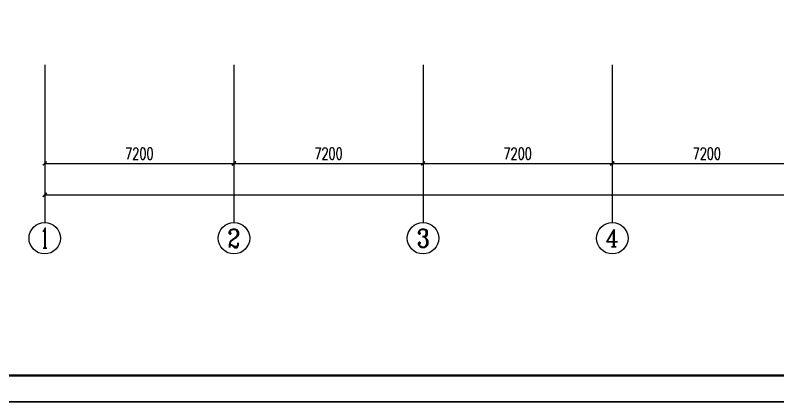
# Model space of a CAD drawing. Extents: x 12152 to 491505, y 111028 to 412681.
# Drawn here: x 36896 to 65920, y 171762 to 186488 of the extents above; entities that cross this region are included whole.
import ezdxf
from ezdxf.enums import TextEntityAlignment as Align

# ---------------------------------------------------------------- set-up
doc = ezdxf.new("R2010")
doc.units = 0
doc.header["$LTSCALE"] = 1000
doc.header["$MEASUREMENT"] = 0
for name, color, linetype in [('AXIS', 3, 'Continuous'), ('AXIS_TEXT', 7, 'Continuous'), ('PUB_TITLE', 4, 'Continuous')]:
    doc.layers.add(name, color=color, linetype=linetype)
doc.layers.add('yichutu', color=7, linetype='Continuous', true_color=0xffffff, plot=False)
doc.styles.add('_TCH_AXIS', font='COMPLEX', dxfattribs={"bigfont": 'GBCBIG'})
doc.styles.add('_TCH_DIM_T3', font='SIMPLEX', dxfattribs={"width": 0.705882, "bigfont": 'GBCBIG'})
doc.styles.add('COMPLEX', font='COMPLEX')
doc.dimstyles.new('_TCH_ARCH&&150', dxfattribs={"dimtxt": 446.25, "dimasz": 150, "dimexe": 375, "dimexo": 450, "dimgap": 150, "dimtad": 1, "dimdec": 0, "dimzin": 0, "dimdsep": 46, "dimtxsty": '_TCH_DIM_T3', "dimblk": 'ARCHTICK', "dimcen": 0.09, "dimclrt": 7, "dimazin": 2, "dimtfac": 1, "dimtdec": 0, "dimtix": 1, "dimtmove": 2, "dimatfit": 3, "dimfxl": 1, "dimtolj": 1, "dimtzin": 0, "dimarcsym": 0})

# ---------------------------------------------------------------- blocks, each defined once
blk = doc.blocks.new('_ArchTick')
at = {"color": 0, "linetype": 'ByBlock', "const_width": 0.4}
blk.add_lwpolyline([(-0.5, -0.5), (0.5, 0.5)], dxfattribs=at)
blk = doc.blocks.new('*D27')
at = {"layer": 'AXIS', "color": 0, "lineweight": -2, "transparency": 16777216}
for p, q in [((38020, 184144), (38020, 180469)), ((45220, 184144), (45220, 180469)), ((38020, 180844), (45220, 180844))]:
    blk.add_line(p, q, dxfattribs=at)
at = {"layer": 'Defpoints', "color": 0, "transparency": 16777216}
for p in [(38020, 184594), (45220, 184594), (45220, 180844)]:
    blk.add_point(p, dxfattribs=at)
at = {"layer": 'AXIS', "color": 0, "lineweight": -2, "transparency": 16777216, "xscale": 150, "yscale": 150, "zscale": 150, "rotation": 180}
blk.add_blockref('_ArchTick', (38020, 180844), dxfattribs=at)
at = {"layer": 'AXIS', "color": 0, "lineweight": -2, "transparency": 16777216, "xscale": 150, "yscale": 150, "zscale": 150}
blk.add_blockref('_ArchTick', (45220, 180844), dxfattribs=at)
at = {"layer": 'AXIS', "color": 7, "transparency": 16777216, "insert": (41620, 181217), "char_height": 446.2, "attachment_point": 5, "style": '_TCH_DIM_T3'}
blk.add_mtext('\\A1;7200', dxfattribs=at)
blk = doc.blocks.new('*D28')
at = {"layer": 'AXIS', "color": 0, "lineweight": -2, "transparency": 16777216}
for p, q in [((45220, 184144), (45220, 180469)), ((52420, 184144), (52420, 180469)), ((45220, 180844), (52420, 180844))]:
    blk.add_line(p, q, dxfattribs=at)
at = {"layer": 'Defpoints', "color": 0, "transparency": 16777216}
for p in [(45220, 184594), (52420, 184594), (52420, 180844)]:
    blk.add_point(p, dxfattribs=at)
at = {"layer": 'AXIS', "color": 0, "lineweight": -2, "transparency": 16777216, "xscale": 150, "yscale": 150, "zscale": 150, "rotation": 180}
blk.add_blockref('_ArchTick', (45220, 180844), dxfattribs=at)
at = {"layer": 'AXIS', "color": 0, "lineweight": -2, "transparency": 16777216, "xscale": 150, "yscale": 150, "zscale": 150}
blk.add_blockref('_ArchTick', (52420, 180844), dxfattribs=at)
at = {"layer": 'AXIS', "color": 7, "transparency": 16777216, "insert": (48820, 181217), "char_height": 446.2, "attachment_point": 5, "style": '_TCH_DIM_T3'}
blk.add_mtext('\\A1;7200', dxfattribs=at)
blk = doc.blocks.new('*D29')
at = {"layer": 'AXIS', "color": 0, "lineweight": -2, "transparency": 16777216}
for p, q in [((52420, 184144), (52420, 180469)), ((59620, 184144), (59620, 180469)), ((52420, 180844), (59620, 180844))]:
    blk.add_line(p, q, dxfattribs=at)
at = {"layer": 'Defpoints', "color": 0, "transparency": 16777216}
for p in [(52420, 184594), (59620, 184594), (59620, 180844)]:
    blk.add_point(p, dxfattribs=at)
at = {"layer": 'AXIS', "color": 0, "lineweight": -2, "transparency": 16777216, "xscale": 150, "yscale": 150, "zscale": 150, "rotation": 180}
blk.add_blockref('_ArchTick', (52420, 180844), dxfattribs=at)
at = {"layer": 'AXIS', "color": 0, "lineweight": -2, "transparency": 16777216, "xscale": 150, "yscale": 150, "zscale": 150}
blk.add_blockref('_ArchTick', (59620, 180844), dxfattribs=at)
at = {"layer": 'AXIS', "color": 7, "transparency": 16777216, "insert": (56020, 181217), "char_height": 446.2, "attachment_point": 5, "style": '_TCH_DIM_T3'}
blk.add_mtext('\\A1;7200', dxfattribs=at)
blk = doc.blocks.new('*D30')
at = {"layer": 'AXIS', "color": 0, "lineweight": -2, "transparency": 16777216}
for p, q in [((59620, 184144), (59620, 180469)), ((66820, 184144), (66820, 180469)), ((59620, 180844), (66820, 180844))]:
    blk.add_line(p, q, dxfattribs=at)
at = {"layer": 'Defpoints', "color": 0, "transparency": 16777216}
for p in [(59620, 184594), (66820, 184594), (66820, 180844)]:
    blk.add_point(p, dxfattribs=at)
at = {"layer": 'AXIS', "color": 0, "lineweight": -2, "transparency": 16777216, "xscale": 150, "yscale": 150, "zscale": 150, "rotation": 180}
blk.add_blockref('_ArchTick', (59620, 180844), dxfattribs=at)
at = {"layer": 'AXIS', "color": 0, "lineweight": -2, "transparency": 16777216, "xscale": 150, "yscale": 150, "zscale": 150}
blk.add_blockref('_ArchTick', (66820, 180844), dxfattribs=at)
at = {"layer": 'AXIS', "color": 7, "transparency": 16777216, "insert": (63220, 181217), "char_height": 446.2, "attachment_point": 5, "style": '_TCH_DIM_T3'}
blk.add_mtext('\\A1;7200', dxfattribs=at)
blk = doc.blocks.new('*D35')
at = {"layer": 'AXIS', "color": 0, "lineweight": -2, "transparency": 16777216}
for p, q in [((38020, 184144), (38020, 179269)), ((95620, 184144), (95620, 179269)), ((38020, 179644), (95620, 179644))]:
    blk.add_line(p, q, dxfattribs=at)
at = {"layer": 'Defpoints', "color": 0, "transparency": 16777216}
for p in [(38020, 184594), (95620, 184594), (95620, 179644)]:
    blk.add_point(p, dxfattribs=at)
at = {"layer": 'AXIS', "color": 0, "lineweight": -2, "transparency": 16777216, "xscale": 150, "yscale": 150, "zscale": 150, "rotation": 180}
blk.add_blockref('_ArchTick', (38020, 179644), dxfattribs=at)
at = {"layer": 'AXIS', "color": 0, "lineweight": -2, "transparency": 16777216, "xscale": 150, "yscale": 150, "zscale": 150}
blk.add_blockref('_ArchTick', (95620, 179644), dxfattribs=at)
at = {"layer": 'AXIS', "color": 7, "transparency": 16777216, "insert": (66820, 180017), "char_height": 446.2, "attachment_point": 5, "style": '_TCH_DIM_T3'}
blk.add_mtext('\\A1;57600', dxfattribs=at)
blk = doc.blocks.new('_AXISO')
blk.add_circle((0, 0), 0.5)
at = {"layer": 'AXIS_TEXT', "style": 'COMPLEX', "width": 1.041667}
blk.add_attdef('A', text='', height=0.56, dxfattribs=at).set_placement((-0.25, -0.28), (0.25, -0.28), align=Align.FIT)
blk = doc.blocks.new('yct-1051-594-105100-59400-100-1002.0')
at = {"layer": 'yichutu', "color": 7, "true_color": 0xffffff}
blk.add_lwpolyline([(0, 0), (0, 59400), (105100, 59400), (105100, 0)], close=True, dxfattribs=at)

msp = doc.modelspace()

# ---------------------------------------------------------------- linework, layer by layer
at = {"layer": 'AXIS', "color": 0}
for p, q in [((38019.8, 184594.2), (38019.8, 178594.2)), ((45219.8, 184594.2), (45219.8, 178594.2)), ((52419.8, 184594.2), (52419.8, 178594.2)), ((59619.8, 184594.2), (59619.8, 178594.2))]:
    msp.add_line(p, q, dxfattribs=at)
at = {"layer": 'PUB_TITLE', "color": 0}
msp.add_lwpolyline([(13548.8, 171762.5), (118648.8, 171762.5), (118648.8, 231162.5), (13548.8, 231162.5)], close=True, dxfattribs=at)
at = {"layer": 'PUB_TITLE', "color": 0, "const_width": 100}
msp.add_lwpolyline([(16048.8, 172762.5), (117648.8, 172762.5), (117648.8, 230162.5), (16048.8, 230162.5)], close=True, dxfattribs=at)

# ---------------------------------------------------------------- block references
at = {"layer": 'AXIS', "color": 0}
ref = msp.add_blockref('_AXISO', (38019.8, 177994.2), dxfattribs=dict(at, xscale=1200, yscale=1200, zscale=1200))
ref.add_attrib('A', '1', dxfattribs={"layer": 'AXIS_TEXT', "color": 0, "height": 772.1, "style": '_TCH_AXIS'}).set_placement((37854.4, 177608.1), (38185.3, 177608.1), align=Align.FIT)
ref = msp.add_blockref('_AXISO', (45219.8, 177994.2), dxfattribs=dict(at, xscale=1200, yscale=1200, zscale=1200))
ref.add_attrib('A', '2', dxfattribs={"layer": 'AXIS_TEXT', "color": 0, "height": 698.9, "style": '_TCH_AXIS'}).set_placement((44986.9, 177644.7), (45452.8, 177644.7), align=Align.FIT)
ref = msp.add_blockref('_AXISO', (52419.8, 177994.2), dxfattribs=dict(at, xscale=1200, yscale=1200, zscale=1200))
ref.add_attrib('A', '3', dxfattribs={"layer": 'AXIS_TEXT', "color": 0, "height": 698.9, "style": '_TCH_AXIS'}).set_placement((52186.9, 177644.7), (52652.8, 177644.7), align=Align.FIT)
ref = msp.add_blockref('_AXISO', (59619.8, 177994.2), dxfattribs=dict(at, xscale=1200, yscale=1200, zscale=1200))
ref.add_attrib('A', '4', dxfattribs={"layer": 'AXIS_TEXT', "color": 0, "height": 668.2, "style": '_TCH_AXIS'}).set_placement((59365.3, 177660.1), (59874.4, 177660.1), align=Align.FIT)
at = {"layer": 'yichutu'}
msp.add_blockref('yct-1051-594-105100-59400-100-1002.0', (13548.8, 171762.5), dxfattribs=at)

# ---------------------------------------------------------------- dimensions: what is measured, and where the dimension line sits
at = {"layer": 'AXIS', "color": 0}
for p1, p2, distance, picture, middle in [((38019.8, 184594.2), (45219.8, 184594.2), -3750, '*D27', (41619.8, 181217.3)), ((38019.8, 184594.2), (95619.8, 184594.2), -4950, '*D35', (66819.8, 180017.3)), ((45219.8, 184594.2), (52419.8, 184594.2), -3750, '*D28', (48819.8, 181217.3)), ((52419.8, 184594.2), (59619.8, 184594.2), -3750, '*D29', (56019.8, 181217.3)), ((59619.8, 184594.2), (66819.8, 184594.2), -3750, '*D30', (63219.8, 181217.3))]:
    dim = msp.add_aligned_dim(p1=p1, p2=p2, distance=distance, dimstyle='_TCH_ARCH&&150', dxfattribs=at)
    dim.commit()
    dim.dimension.update_dxf_attribs({"geometry": picture, "text_midpoint": middle})

doc.saveas('drawing.dxf')
